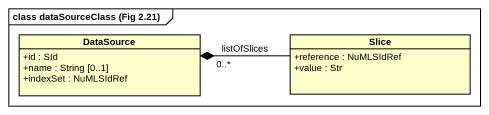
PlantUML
@startuml
mainframe class dataSourceClass (Fig 2.21)
hide circle
hide empty members
skinparam classAttributeIconSize 0
class DataSource {
  +id : SId
  +name : String [0..1]
  +indexSet : NuMLSIdRef
}
class Slice {
  +reference : NuMLSIdRef
  +value : Str
}
DataSource "0..*" *-right- Slice : listOfSlices
@enduml
